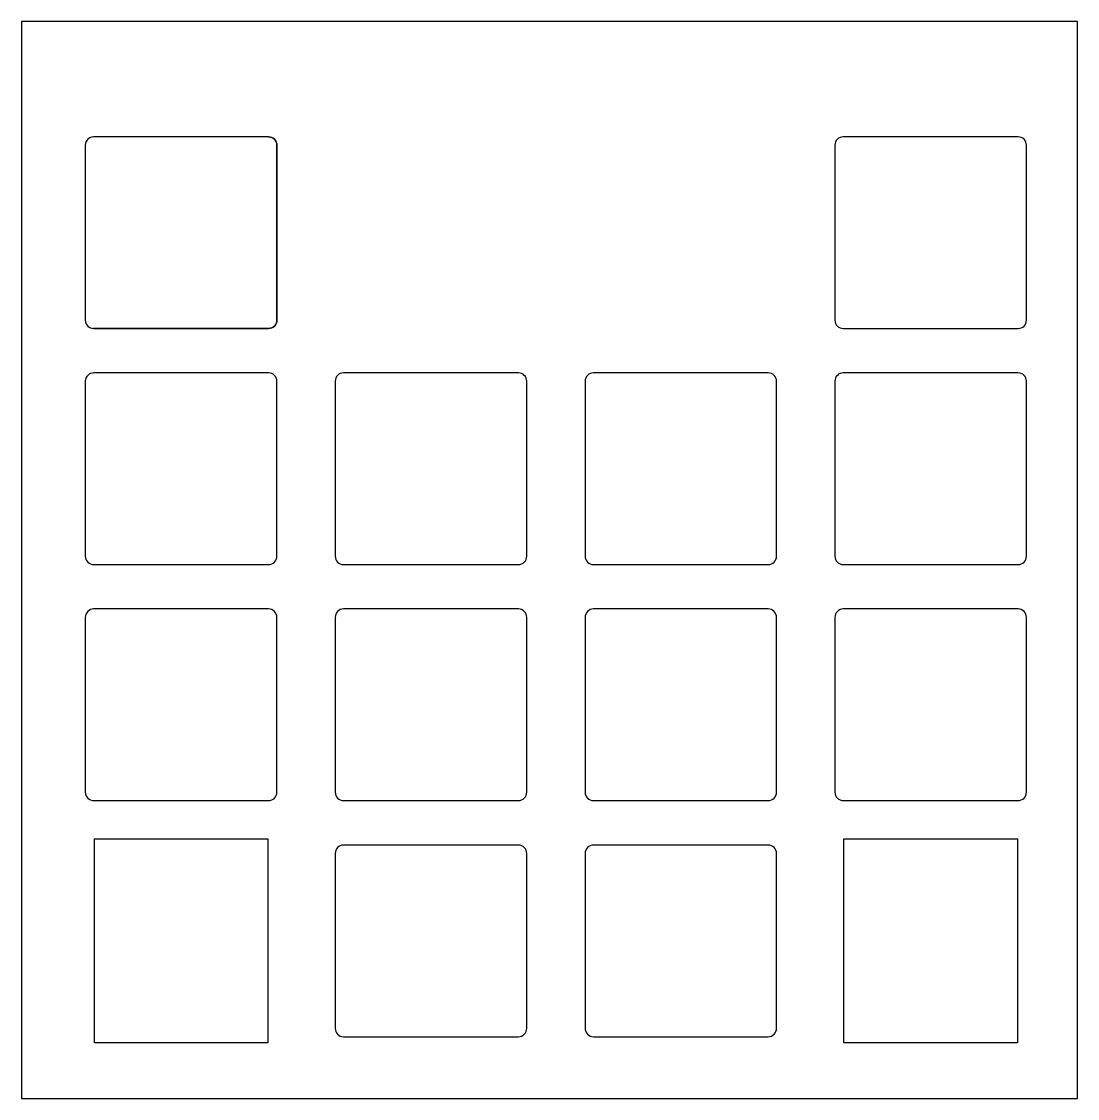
# Model space of a CAD drawing. Header units: millimetres. Extents: x 22.2 to 98.3, y -77.6 to 0.
import ezdxf

# ---------------------------------------------------------------- set-up
doc = ezdxf.new("R2010")
doc.units = ezdxf.units.MM
doc.layers.get('0').update_dxf_attribs({"linetype": 'CONTINUOUS'})

msp = doc.modelspace()

# ---------------------------------------------------------------- linework, layer by layer
for p, q in [((22.18, 0), (22.18, -77.555)), ((98.25, -77.555), (98.25, 0)), ((39.975, -8.305), (27.375, -8.305)), ((39.975, -8.305), (27.375, -8.305)), ((26.775, -8.905), (26.775, -21.505)), ((26.775, -8.905), (26.775, -21.505))]:
    msp.add_line(p, q)
for points in [[(98.25, -77.555), (98.25, 0), (22.18, 0), (22.18, -77.555)], [(27.375, -22.105), (39.975, -22.105)], [(39.925, -73.555), (27.425, -73.555), (27.425, -58.855), (39.925, -58.855)], [(93.925, -73.555), (81.425, -73.555), (81.425, -58.855), (93.925, -58.855)]]:
    msp.add_lwpolyline(points, close=True)
for points in [[(40.575, -21.505), (40.575, -8.905), (40.575, -21.505), (40.575, -8.905, 0.414214), (39.975, -8.305), (27.375, -8.305, 0.414214), (26.775, -8.905), (26.775, -21.505, 0.414214), (27.375, -22.105), (39.975, -22.105, 0.414214)], [(40.575, -8.905, 0.414214), (39.975, -8.305, -0.414214)], [(93.975, -22.105, 0.414214), (94.575, -21.505), (94.575, -8.905, 0.414214), (93.975, -8.305), (81.375, -8.305, 0.414214), (80.775, -8.905), (80.775, -21.505, 0.414214), (81.375, -22.105)], [(39.975, -22.105, 0.414214), (40.575, -21.505, -0.414214)], [(39.975, -39.105, 0.414214), (40.575, -38.505), (40.575, -25.905, 0.414214), (39.975, -25.305), (27.375, -25.305, 0.414214), (26.775, -25.905), (26.775, -38.505, 0.414214), (27.375, -39.105)], [(57.975, -39.105, 0.414214), (58.575, -38.505), (58.575, -25.905, 0.414214), (57.975, -25.305), (45.375, -25.305, 0.414214), (44.775, -25.905), (44.775, -38.505, 0.414214), (45.375, -39.105)], [(75.975, -39.105, 0.414214), (76.575, -38.505), (76.575, -25.905, 0.414214), (75.975, -25.305), (63.375, -25.305, 0.414214), (62.775, -25.905), (62.775, -38.505, 0.414214), (63.375, -39.105)], [(93.975, -39.105, 0.414214), (94.575, -38.505), (94.575, -25.905, 0.414214), (93.975, -25.305), (81.375, -25.305, 0.414214), (80.775, -25.905), (80.775, -38.505, 0.414214), (81.375, -39.105)], [(39.975, -56.105, 0.414214), (40.575, -55.505), (40.575, -42.905, 0.414214), (39.975, -42.305), (27.375, -42.305, 0.414214), (26.775, -42.905), (26.775, -55.505, 0.414214), (27.375, -56.105)], [(57.975, -56.105, 0.414214), (58.575, -55.505), (58.575, -42.905, 0.414214), (57.975, -42.305), (45.375, -42.305, 0.414214), (44.775, -42.905), (44.775, -55.505, 0.414214), (45.375, -56.105)], [(75.975, -56.105, 0.414214), (76.575, -55.505), (76.575, -42.905, 0.414214), (75.975, -42.305), (63.375, -42.305, 0.414214), (62.775, -42.905), (62.775, -55.505, 0.414214), (63.375, -56.105)], [(93.975, -56.105, 0.414214), (94.575, -55.505), (94.575, -42.905, 0.414214), (93.975, -42.305), (81.375, -42.305, 0.414214), (80.775, -42.905), (80.775, -55.505, 0.414214), (81.375, -56.105)], [(57.975, -73.105, 0.414214), (58.575, -72.505), (58.575, -59.905, 0.414214), (57.975, -59.305), (45.375, -59.305, 0.414214), (44.775, -59.905), (44.775, -72.505, 0.414214), (45.375, -73.105)], [(75.975, -73.105, 0.414214), (76.575, -72.505), (76.575, -59.905, 0.414214), (75.975, -59.305), (63.375, -59.305, 0.414214), (62.775, -59.905), (62.775, -72.505, 0.414214), (63.375, -73.105)]]:
    msp.add_lwpolyline(points, format="xyb", close=True)
for centre, start, end in [((27.375, -8.905), 90, 180), ((27.375, -8.905), 90, 180), ((27.375, -21.505), 180, 270), ((27.375, -21.505), 180, 270)]:
    msp.add_arc(centre, 0.6, start, end)

doc.saveas('drawing.dxf')
